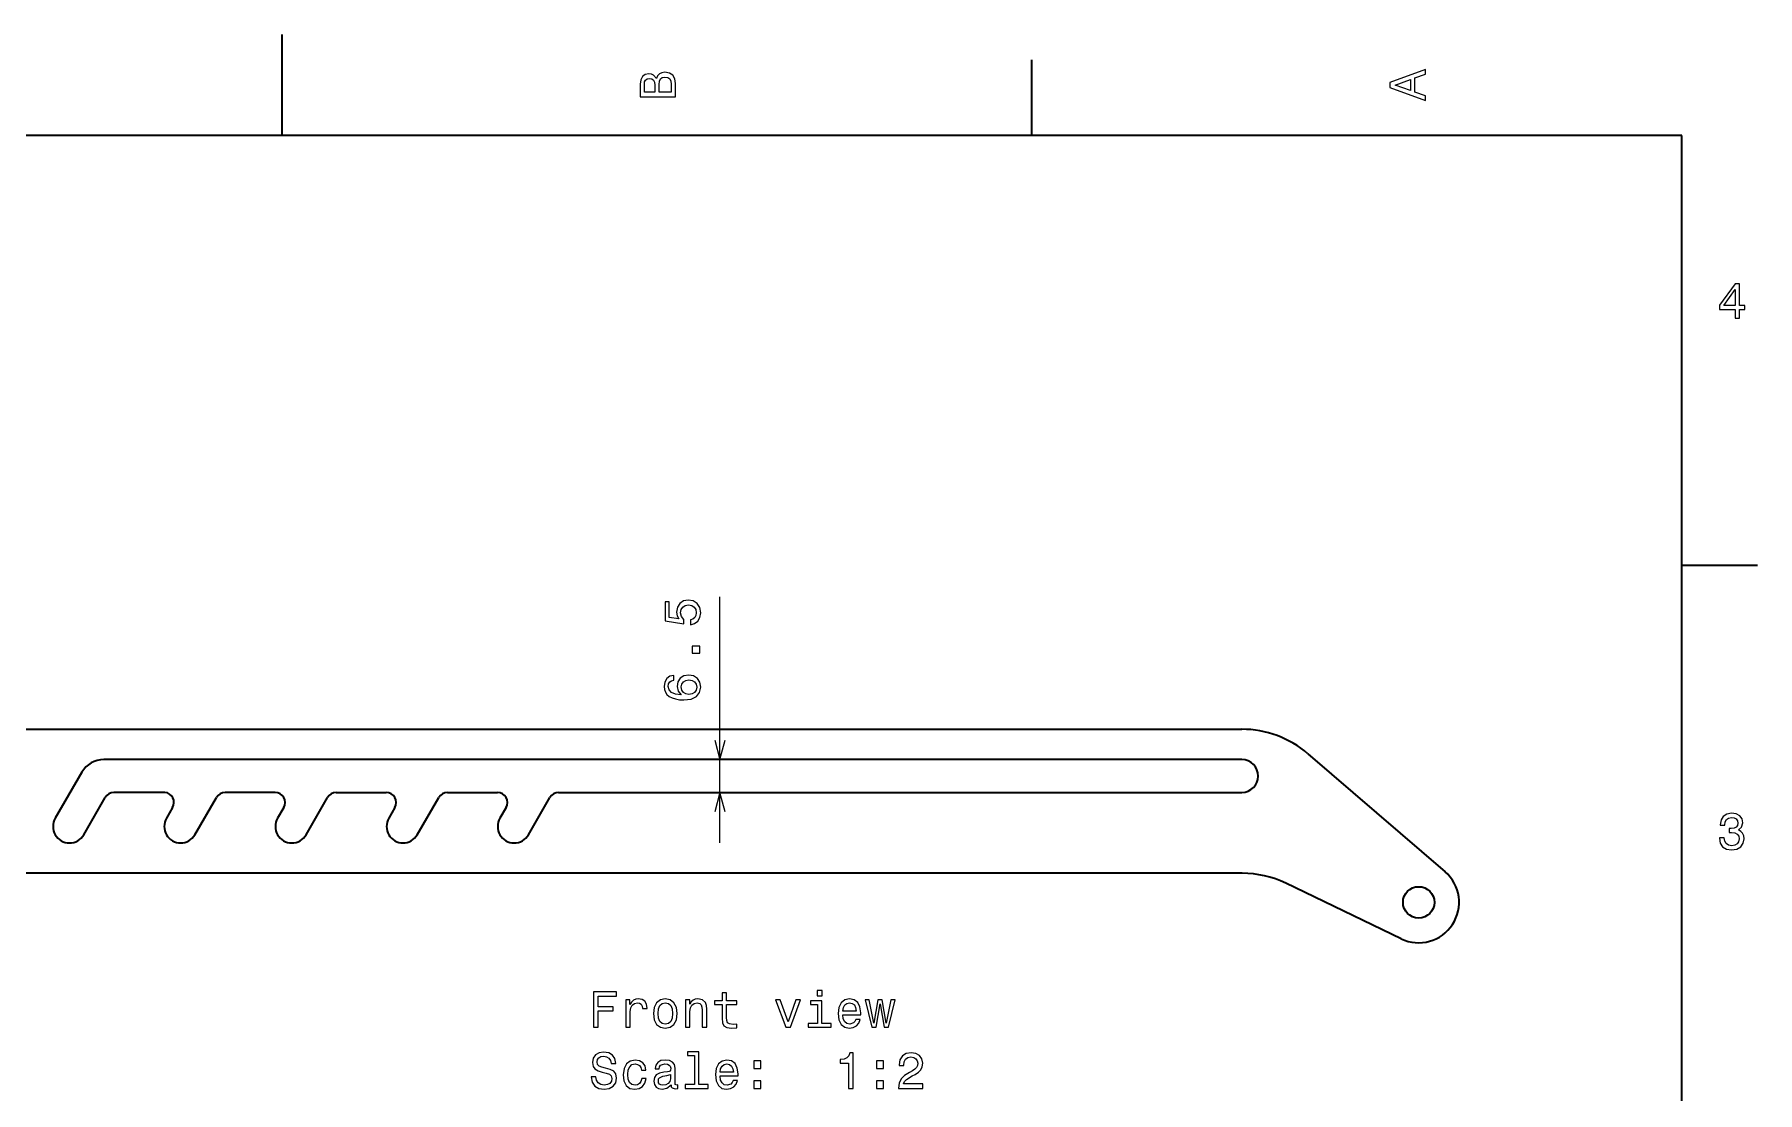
# Model space of a CAD drawing. Extents: x 0 to 297, y 0 to 210.
# Drawn here: x 124 to 294.5, y 105.3 to 210 of the extents above; entities that cross this region are included whole.
import ezdxf

# ---------------------------------------------------------------- set-up
doc = ezdxf.new("R2010")
doc.units = 0

msp = doc.modelspace()

# ---------------------------------------------------------------- linework, layer by layer
at = {"color": 7, "lineweight": 35, "ltscale": 0.25}
msp.add_line((148.5, 200), (148.5, 210), dxfattribs=at)
at = {"color": 7, "lineweight": 35, "ltscale": 0.1875}
for p, q in [((222.699997, 200), (222.699997, 207.5)), ((287, 157.5), (294.5, 157.5))]:
    msp.add_line(p, q, dxfattribs=at)
at = {"color": 7, "lineweight": 35}
for p, q in [((287, 200), (10, 200)), ((287, 10), (287, 200)), ((118.361755, 141.260681), (243.484268, 141.260681)), ((243.484268, 138.260681), (130.861755, 138.260681)), ((175.872116, 135.010681), (243.469818, 135.010681)), ((243.490082, 127.010689), (115.447876, 127.010689))]:
    msp.add_line(p, q, dxfattribs=at)
at = {"color": 7, "lineweight": 13}
msp.add_line((191.829178, 130.010681), (191.829178, 154.373596), dxfattribs=at)
at = {"color": 7, "lineweight": 35, "ltscale": 0.44757}
msp.add_line((250.005005, 138.842255), (263.578125, 127.168312), dxfattribs=at)
at = {"color": 7, "lineweight": 35, "ltscale": 0.131708}
msp.add_line((128.696686, 137.010681), (126.062531, 132.448181), dxfattribs=at)
at = {"color": 7, "lineweight": 35, "ltscale": 0.125995}
msp.add_line((136.911926, 135.010681), (131.872116, 135.010681), dxfattribs=at)
at = {"color": 7, "lineweight": 35, "ltscale": 0.123446}
for p, q in [((147.809937, 135.010681), (142.872116, 135.010681)), ((153.872116, 135.010696), (158.809937, 135.010696)), ((164.872116, 135.010681), (169.809937, 135.010681))]:
    msp.add_line(p, q, dxfattribs=at)
at = {"color": 7, "lineweight": 35, "ltscale": 0.106449}
for p, q in [((128.877106, 130.823181), (131.006088, 134.510681)), ((139.877106, 130.823181), (142.006088, 134.510696)), ((150.877106, 130.823181), (153.006088, 134.510696)), ((161.877106, 130.823181), (164.006088, 134.510681)), ((172.877106, 130.823181), (175.006088, 134.510681))]:
    msp.add_line(p, q, dxfattribs=at)
at = {"color": 7, "lineweight": 35, "ltscale": 0.030814}
msp.add_line((137.678802, 133.51561), (137.062531, 132.448181), dxfattribs=at)
at = {"color": 7, "lineweight": 35, "ltscale": 0.030672}
for p, q in [((148.675964, 133.510681), (148.062531, 132.448181)), ((159.675964, 133.510696), (159.062531, 132.448181)), ((170.675964, 133.510681), (170.062531, 132.448181))]:
    msp.add_line(p, q, dxfattribs=at)
at = {"color": 7, "lineweight": 35, "ltscale": 0.31653}
msp.add_line((259.235291, 120.531326), (247.826385, 126.021606), dxfattribs=at)
at = {"color": 7, "lineweight": 13}
for points in [[(261.633209, 203.466858), (261.633209, 203.930847), (260.604401, 204.298996), (260.604401, 205.695969), (261.633209, 206.064133), (261.633209, 206.538193), (258.128174, 205.257217), (258.128174, 204.742798)], [(185.542007, 205.630417), (185.249496, 205.983429), (185.052811, 206.074219), (184.81073, 206.104477), (184.432495, 206.03891), (184.160156, 205.842224), (183.993729, 205.524506), (183.933212, 205.080704), (183.933212, 203.835022), (187.433212, 203.835022), (187.433212, 205.151306), (187.36261, 205.620331), (187.155838, 205.968307), (186.828018, 206.185165), (186.384216, 206.260818), (186.08667, 206.215424), (185.839554, 206.094391), (185.65799, 205.897705)], [(185.385666, 204.984879), (185.385666, 204.298996), (184.351807, 204.298996), (184.351807, 205.025223), (184.382065, 205.297562), (184.472839, 205.489197), (184.629181, 205.605194), (184.86116, 205.645538), (185.093155, 205.600143), (185.254532, 205.479111), (185.355408, 205.272339)], [(187.014618, 205.095825), (187.014618, 204.298996), (185.809296, 204.298996), (185.809296, 205.050446), (185.844589, 205.368164), (185.9505, 205.595108), (186.132065, 205.731277), (186.394302, 205.776657), (186.671692, 205.731277), (186.863327, 205.605194), (186.979324, 205.393372)], [(260.17572, 204.460388), (258.632477, 205), (260.17572, 205.539627)], [(292.277374, 181.916794), (292.731262, 181.916794), (292.731262, 182.784225), (293.23056, 182.784225), (293.23056, 183.187683), (292.731262, 183.187683), (292.731262, 185.341141), (292.272339, 185.341141), (290.739197, 183.228027), (290.739197, 182.784225), (292.277374, 182.784225)], [(291.162842, 183.187683), (292.277374, 184.756134), (292.277374, 183.187683)], [(188.916351, 151.604858), (189.329895, 151.715805), (189.652664, 151.962921), (189.854401, 152.326035), (189.930054, 152.790009), (189.839264, 153.299377), (189.592148, 153.697784), (189.198776, 153.949951), (188.694458, 154.045776), (188.225433, 153.960037), (187.857269, 153.717957), (187.620239, 153.339722), (187.534515, 152.850525), (187.595032, 152.47229), (187.761444, 152.179779), (186.818375, 152.320984), (186.818375, 153.854126), (186.404816, 153.854126), (186.404816, 151.983093), (188.260742, 151.705719), (188.260742, 152.109177), (188.023712, 152.401688), (187.937958, 152.774887), (187.993439, 153.097656), (188.154816, 153.344772), (188.401947, 153.501099), (188.719666, 153.55658), (189.037384, 153.501099), (189.284515, 153.339722), (189.440857, 153.092606), (189.496323, 152.774887), (189.461029, 152.507599), (189.345032, 152.300812), (189.163483, 152.149521), (188.916351, 152.073883)], [(189.829178, 148.771576), (189.829178, 149.467529), (189.077728, 149.467529), (189.077728, 148.771576)], [(187.272263, 146.593903), (186.86377, 146.498077), (186.561157, 146.276184), (186.369522, 145.933243), (186.303955, 145.489441), (186.339264, 145.191895), (186.435089, 144.934677), (186.591431, 144.707733), (186.813324, 144.516098), (187.090698, 144.364792), (187.428604, 144.253845), (187.827026, 144.183243), (188.275864, 144.163071), (188.992004, 144.243759), (189.511444, 144.490875), (189.824127, 144.889297), (189.930054, 145.43396), (189.839264, 145.923157), (189.602234, 146.296356), (189.229034, 146.538422), (188.754974, 146.624161), (188.275864, 146.538422), (187.907715, 146.306442), (187.67572, 145.948364), (187.595032, 145.504562), (187.695892, 145.025452), (187.983368, 144.667389), (187.428604, 144.743042), (187.030182, 144.904419), (186.793152, 145.151535), (186.712463, 145.494476), (186.752808, 145.746643), (186.858719, 145.938278), (187.035233, 146.064362), (187.272263, 146.129929)], [(188.76001, 146.134964), (189.077728, 146.079498), (189.319809, 145.938278), (189.481201, 145.711334), (189.531616, 145.428925), (189.481201, 145.131363), (189.32486, 144.904419), (189.082779, 144.758163), (188.76506, 144.712784), (188.452377, 144.763214), (188.215347, 144.904419), (188.064056, 145.136414), (188.008575, 145.449097), (188.064056, 145.72142), (188.210297, 145.938278), (188.447327, 146.079498)], [(290.729126, 130.51622), (290.729126, 130.480911), (290.809814, 129.996765), (291.046844, 129.633652), (291.420044, 129.401657), (291.914276, 129.315933), (292.438782, 129.401657), (292.832153, 129.623566), (293.08429, 129.976593), (293.175079, 130.430481), (293.134735, 130.728027), (293.023773, 130.970108), (292.842224, 131.156708), (292.600159, 131.292877), (292.927948, 131.565216), (293.043945, 131.998932), (292.968292, 132.392303), (292.751434, 132.68985), (292.398407, 132.87645), (291.914276, 132.942017), (291.460388, 132.861313), (291.112396, 132.63942), (290.885468, 132.286392), (290.809814, 131.817368), (290.809814, 131.782074), (291.258636, 131.782074), (291.299011, 132.104828), (291.430115, 132.336823), (291.641937, 132.478027), (291.939484, 132.528473), (292.201721, 132.488113), (292.393372, 132.382217), (292.509369, 132.210739), (292.554749, 131.97876), (292.509369, 131.731628), (292.388336, 131.565216), (292.176514, 131.46434), (291.889069, 131.434082), (291.692383, 131.439133), (291.692383, 131.04071), (291.939484, 131.050797), (292.257202, 131.005417), (292.494232, 130.884369), (292.635468, 130.687683), (292.685883, 130.430481), (292.630402, 130.13797), (292.484161, 129.921112), (292.252167, 129.784943), (291.944519, 129.739563), (291.626801, 129.789993), (291.394806, 129.941284), (291.248566, 130.183365), (291.193085, 130.51622)], [(179.322968, 111.77906), (179.791992, 111.77906), (179.791992, 113.387848), (181.264618, 113.387848), (181.264618, 113.806435), (179.791992, 113.806435), (179.791992, 114.855431), (181.602509, 114.855431), (181.602509, 115.27906), (179.322968, 115.27906)], [(182.515335, 111.77906), (182.959137, 111.77906), (182.959137, 113.327332), (183.004532, 113.700531), (183.140701, 113.967819), (183.362595, 114.129204), (183.660141, 114.184677), (183.88205, 114.149376), (184.048477, 114.048515), (184.149338, 113.877045), (184.184647, 113.645058), (184.633484, 113.645058), (184.572968, 114.053558), (184.40654, 114.346062), (184.129166, 114.522575), (183.750931, 114.583092), (183.493713, 114.542747), (183.27182, 114.441887), (183.075134, 114.270416), (182.918793, 114.038429), (182.918793, 114.487274), (182.515335, 114.487274)], [(185.253815, 113.130646), (185.334503, 112.515373), (185.566483, 112.061478), (185.934647, 111.77906), (186.428879, 111.683243), (186.918076, 111.77906), (187.286224, 112.056435), (187.518219, 112.51033), (187.603958, 113.130646), (187.518219, 113.745918), (187.286224, 114.204849), (186.918076, 114.482231), (186.428879, 114.583092), (185.934647, 114.482231), (185.566483, 114.199806), (185.334503, 113.745918)], [(188.420959, 111.77906), (188.864761, 111.77906), (188.864761, 113.342461), (188.910141, 113.700531), (189.056396, 113.962776), (189.28334, 114.124161), (189.585938, 114.184677), (189.828018, 114.134247), (189.979309, 113.998077), (190.054962, 113.771133), (190.08017, 113.468544), (190.08017, 111.77906), (190.523987, 111.77906), (190.523987, 113.559319), (190.503815, 113.917389), (190.413025, 114.214943), (190.115479, 114.487274), (189.651505, 114.583092), (189.394302, 114.547791), (189.177444, 114.451973), (188.990845, 114.290588), (188.844589, 114.07373), (188.844589, 114.487274), (188.420959, 114.487274)], [(192.052078, 114.018257), (192.052078, 112.661629), (192.082336, 112.222862), (192.223541, 111.920273), (192.505966, 111.743759), (192.985077, 111.683243), (193.509567, 111.708458), (193.509567, 112.091743), (193.126282, 112.061478), (192.778305, 112.10183), (192.591705, 112.227905), (192.511017, 112.43972), (192.49588, 112.737274), (192.49588, 114.018257), (193.509567, 114.018257), (193.509567, 114.396492), (192.49588, 114.396492), (192.49588, 115.188286), (192.052078, 115.188286), (192.052078, 114.396492), (191.285507, 114.396492), (191.285507, 114.018257)], [(198.340988, 111.77906), (198.809998, 111.77906), (199.798477, 114.487274), (199.339539, 114.487274), (198.578018, 112.303558), (197.801361, 114.487274), (197.337387, 114.487274)], [(201.921677, 112.15226), (201.921677, 114.396492), (200.781906, 114.396492), (200.781906, 114.018257), (201.477875, 114.018257), (201.477875, 112.15226), (200.570099, 112.15226), (200.570099, 111.77906), (202.839539, 111.77906), (202.839539, 112.15226)], [(201.936798, 115.400101), (201.467789, 115.400101), (201.467789, 114.895775), (201.936798, 114.895775)], [(203.989395, 113.004562), (205.764618, 113.004562), (205.769653, 113.211334), (205.688965, 113.791306), (205.467072, 114.225029), (205.114044, 114.487274), (204.64502, 114.583092), (204.186081, 114.482231), (203.833054, 114.199806), (203.60611, 113.740875), (203.525421, 113.135689), (203.601074, 112.515373), (203.828018, 112.061478), (204.175995, 111.77906), (204.629883, 111.683243), (205.023254, 111.748802), (205.346024, 111.920273), (205.583054, 112.192604), (205.719223, 112.555717), (205.280457, 112.555717), (205.189682, 112.353989), (205.058563, 112.20269), (204.685364, 112.081657), (204.397903, 112.137131), (204.181046, 112.313644), (204.039825, 112.601105), (203.989395, 112.989433)], [(207.277588, 111.77906), (207.681046, 114.078773), (208.084503, 111.77906), (208.508133, 111.77906), (209.173828, 114.487274), (208.745163, 114.487274), (208.29631, 112.187561), (207.897903, 114.487274), (207.459137, 114.487274), (207.06073, 112.187561), (206.611877, 114.487274), (206.188248, 114.487274), (206.853943, 111.77906)], [(185.707703, 113.135689), (185.753082, 113.589577), (185.894302, 113.917389), (186.121246, 114.119118), (186.428879, 114.18972), (186.731476, 114.119118), (186.95842, 113.922432), (187.099625, 113.589577), (187.150055, 113.135689), (187.099625, 112.676758), (186.95842, 112.343903), (186.731476, 112.142174), (186.428879, 112.076614), (186.121246, 112.142174), (185.894302, 112.343903), (185.753082, 112.676758)], [(203.989395, 113.377762), (204.044876, 113.725746), (204.181046, 113.982948), (204.387817, 114.13929), (204.660156, 114.194763), (204.927444, 114.13929), (205.134216, 113.982948), (205.260284, 113.725746), (205.305679, 113.377762)], [(179.559998, 106.887131), (179.101074, 106.887131), (179.201935, 106.352547), (179.454102, 105.959175), (179.842422, 105.722145), (180.366913, 105.636414), (180.886368, 105.717102), (181.274704, 105.939003), (181.52182, 106.286987), (181.612595, 106.745918), (181.536942, 107.159462), (181.325134, 107.426758), (180.982193, 107.603271), (180.523254, 107.73439), (180.129883, 107.830215), (179.872681, 107.941162), (179.726425, 108.102547), (179.681046, 108.354706), (179.726425, 108.581657), (179.857559, 108.753128), (180.05928, 108.869118), (180.336655, 108.909462), (180.61908, 108.859032), (180.840988, 108.722862), (180.987244, 108.495918), (181.057846, 108.188286), (181.516769, 108.188286), (181.516769, 108.198372), (181.436081, 108.672432), (181.199051, 109.025459), (180.825851, 109.24736), (180.321533, 109.323006), (179.867645, 109.24736), (179.514618, 109.035545), (179.287674, 108.707733), (179.20697, 108.284103), (179.272537, 107.905861), (179.464188, 107.648659), (179.766769, 107.477188), (180.180313, 107.346062), (180.588821, 107.230072), (180.896454, 107.119118), (181.083054, 106.957733), (181.148621, 106.695488), (181.088104, 106.4282), (180.931763, 106.226471), (180.694733, 106.100388), (180.387085, 106.060043), (180.044159, 106.115517), (179.781906, 106.276901), (179.615479, 106.539146)], [(189.303513, 108.980072), (189.303513, 106.105431), (188.390701, 106.105431), (188.390701, 105.732231), (190.655106, 105.732231), (190.655106, 106.105431), (189.74733, 106.105431), (189.74733, 109.353271), (188.607559, 109.353271), (188.607559, 108.980072)], [(204.554245, 105.732231), (205.013168, 105.732231), (205.013168, 109.257446), (204.670227, 109.257446), (204.579453, 108.949814), (204.397903, 108.743042), (204.120514, 108.622002), (203.737244, 108.581657), (203.737244, 108.223587), (204.554245, 108.223587)], [(209.486511, 105.732231), (211.892136, 105.732231), (211.892136, 106.165947), (209.990845, 106.165947), (210.096741, 106.402977), (210.278305, 106.599663), (210.838104, 106.957733), (211.135651, 107.109032), (211.468506, 107.32589), (211.705536, 107.578049), (211.841705, 107.875603), (211.892136, 108.213501), (211.806396, 108.637131), (211.569366, 108.969986), (211.206253, 109.181801), (210.737244, 109.257446), (210.253082, 109.171715), (209.884933, 108.934677), (209.647903, 108.556442), (209.5672, 108.057159), (209.5672, 107.986557), (210.026138, 107.986557), (210.026138, 108.026901), (210.071533, 108.369843), (210.207703, 108.622002), (210.424561, 108.783386), (210.712021, 108.83886), (211.004532, 108.788429), (211.22139, 108.662346), (211.362595, 108.46566), (211.413025, 108.218544), (211.377716, 107.986557), (211.281906, 107.789871), (211.120514, 107.618401), (210.898621, 107.467102), (210.601074, 107.305717), (210.106827, 106.993034), (209.75885, 106.660187), (209.552078, 106.256729), (209.486511, 105.74736)], [(184.073685, 107.542747), (184.512451, 107.542747), (184.421677, 107.946205), (184.204819, 108.263931), (183.866913, 108.460617), (183.428162, 108.536263), (182.944016, 108.435402), (182.575851, 108.152977), (182.343872, 107.694046), (182.263168, 107.078773), (182.338821, 106.468544), (182.565765, 106.014648), (182.923828, 105.732231), (183.413025, 105.636414), (183.846741, 105.712059), (184.184647, 105.923874), (184.416626, 106.256729), (184.517502, 106.700531), (184.093872, 106.700531), (184.018219, 106.418114), (183.876999, 106.206291), (183.675278, 106.075172), (183.428162, 106.034828), (183.120529, 106.100388), (182.898621, 106.302116), (182.762451, 106.629929), (182.717056, 107.093903), (182.762451, 107.547791), (182.903656, 107.875603), (183.130615, 108.077332), (183.428162, 108.147934), (183.690399, 108.102547), (183.887085, 107.986557), (184.018219, 107.794914)], [(186.993713, 106.085258), (186.993713, 106.070129), (187.018936, 105.898659), (187.094589, 105.777618), (187.412308, 105.681801), (187.659424, 105.722145), (187.659424, 106.065086), (187.553513, 106.049957), (187.412308, 106.115517), (187.387085, 106.317245), (187.387085, 107.719261), (187.326569, 108.077332), (187.150055, 108.329491), (186.842422, 108.480789), (186.408707, 108.536263), (185.985077, 108.475746), (185.672394, 108.304276), (185.475708, 108.036987), (185.410141, 107.68396), (185.410141, 107.653702), (185.808563, 107.653702), (185.843872, 107.865517), (185.954819, 108.016815), (186.136368, 108.10759), (186.39357, 108.142891), (186.640701, 108.117676), (186.817215, 108.04203), (186.923111, 107.910904), (186.95842, 107.729347), (186.938248, 107.517532), (186.857559, 107.411629), (186.655823, 107.361191), (186.277588, 107.320847), (185.843872, 107.230072), (185.536224, 107.068687), (185.354675, 106.816528), (185.299194, 106.443329), (185.349625, 106.110474), (185.505966, 105.863358), (185.758133, 105.707016), (186.10611, 105.651543), (186.575134, 105.757446)], [(191.845306, 106.957733), (193.620529, 106.957733), (193.625565, 107.164505), (193.544876, 107.744476), (193.322968, 108.1782), (192.96994, 108.440445), (192.500931, 108.536263), (192.041992, 108.435402), (191.688965, 108.152977), (191.462021, 107.694046), (191.381332, 107.08886), (191.45697, 106.468544), (191.683929, 106.014648), (192.031906, 105.732231), (192.485794, 105.636414), (192.879166, 105.701973), (193.201935, 105.873444), (193.438965, 106.145775), (193.575134, 106.508888), (193.136368, 106.508888), (193.045593, 106.307159), (192.914474, 106.155861), (192.541275, 106.034828), (192.253815, 106.090302), (192.036942, 106.266815), (191.895737, 106.554276), (191.845306, 106.942604)], [(191.845306, 107.330933), (191.900787, 107.678917), (192.036942, 107.936119), (192.243713, 108.092461), (192.516052, 108.147934), (192.78334, 108.092461), (192.990112, 107.936119), (193.116196, 107.678917), (193.161591, 107.330933)], [(195.188965, 107.689003), (195.884933, 107.689003), (195.884933, 108.440445), (195.188965, 108.440445)], [(207.333054, 107.689003), (208.029022, 107.689003), (208.029022, 108.440445), (207.333054, 108.440445)], [(186.943283, 106.680359), (186.882767, 106.418114), (186.72139, 106.216377), (186.479309, 106.085258), (186.181763, 106.039871), (185.990112, 106.065086), (185.853958, 106.145775), (185.768219, 106.286987), (185.742996, 106.483673), (185.763168, 106.660187), (185.843872, 106.786263), (186.166626, 106.927475), (186.575134, 106.987991), (186.943283, 107.109032)], [(195.188965, 105.732231), (195.884933, 105.732231), (195.884933, 106.483673), (195.188965, 106.483673)], [(207.333054, 105.732231), (208.029022, 105.732231), (208.029022, 106.483673), (207.333054, 106.483673)]]:
    msp.add_lwpolyline(points, close=True, dxfattribs=at)
for points in [[(191.311539, 140.192535), (191.829178, 138.260681), (192.346817, 140.192535)], [(192.346817, 133.078842), (191.829178, 135.010681), (191.311539, 133.078842)]]:
    msp.add_lwpolyline(points, dxfattribs=at)
at = {"color": 7, "lineweight": 35}
msp.add_circle((260.969818, 124.135689), 1.55, dxfattribs=at)
for centre, radius, start, end in [((243.484268, 131.260681), 10, 49.301893, 90.000003), ((130.861755, 135.760681), 2.5, 90.000003, 149.999997), ((243.469818, 136.635727), 1.625032, 269.999997, 89.49047), ((131.872116, 134.010681), 1, 90.000003, 149.999997), ((136.812775, 134.01561), 1, 329.999999, 84.30999), ((142.872116, 134.010696), 1, 90.000003, 149.999997), ((147.809937, 134.010681), 1, 329.999999, 90.000003), ((153.872116, 134.010696), 1, 90.000003, 149.999997), ((158.809937, 134.010696), 1, 329.999999, 90.000003), ((164.872116, 134.010681), 1, 90.000003, 149.999997), ((169.809937, 134.010681), 1, 329.999999, 90.000003), ((175.872116, 134.010681), 1, 90.000003, 149.999997), ((127.469818, 131.635681), 1.625, 149.999997, 329.999999), ((138.469818, 131.635681), 1.625, 149.999997, 329.999999), ((149.469818, 131.635681), 1.625, 149.999997, 329.999999), ((160.469818, 131.635681), 1.625, 149.999997, 329.999999), ((171.469818, 131.635681), 1.625, 149.999997, 329.999999), ((243.490082, 117.010689), 10, 64.301894, 90.000003), ((260.969818, 124.135689), 4, 244.301896, 49.301893)]:
    msp.add_arc(centre, radius, start, end, dxfattribs=at)

doc.saveas('drawing.dxf')
